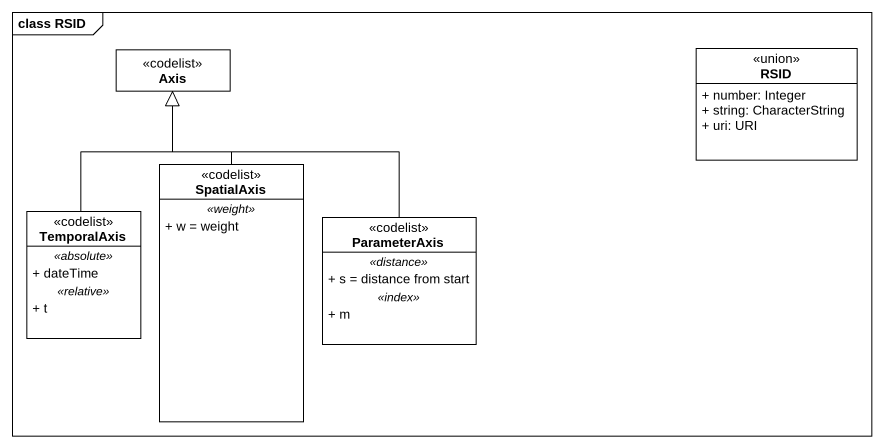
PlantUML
@startuml
mainframe class RSID
hide circle
hide empty members
skinparam classAttributeIconSize 0
class Axis <<codelist>>
class RSID <<union>> {
  + number: Integer
  + string: CharacterString
  + uri: URI
}
class SpatialAxis <<codelist>> {
  .. <<weight>> ..
  + w = weight
}
class TemporalAxis <<codelist>> {
  .. <<absolute>> ..
  + dateTime
  .. <<relative>> ..
  + t
}
class ParameterAxis <<codelist>> {
  .. <<distance>> ..
  + s = distance from start
  .. <<index>> ..
  + m
}
SpatialAxis -up-|> Axis
TemporalAxis -up-|> Axis
ParameterAxis -up-|> Axis
@enduml
